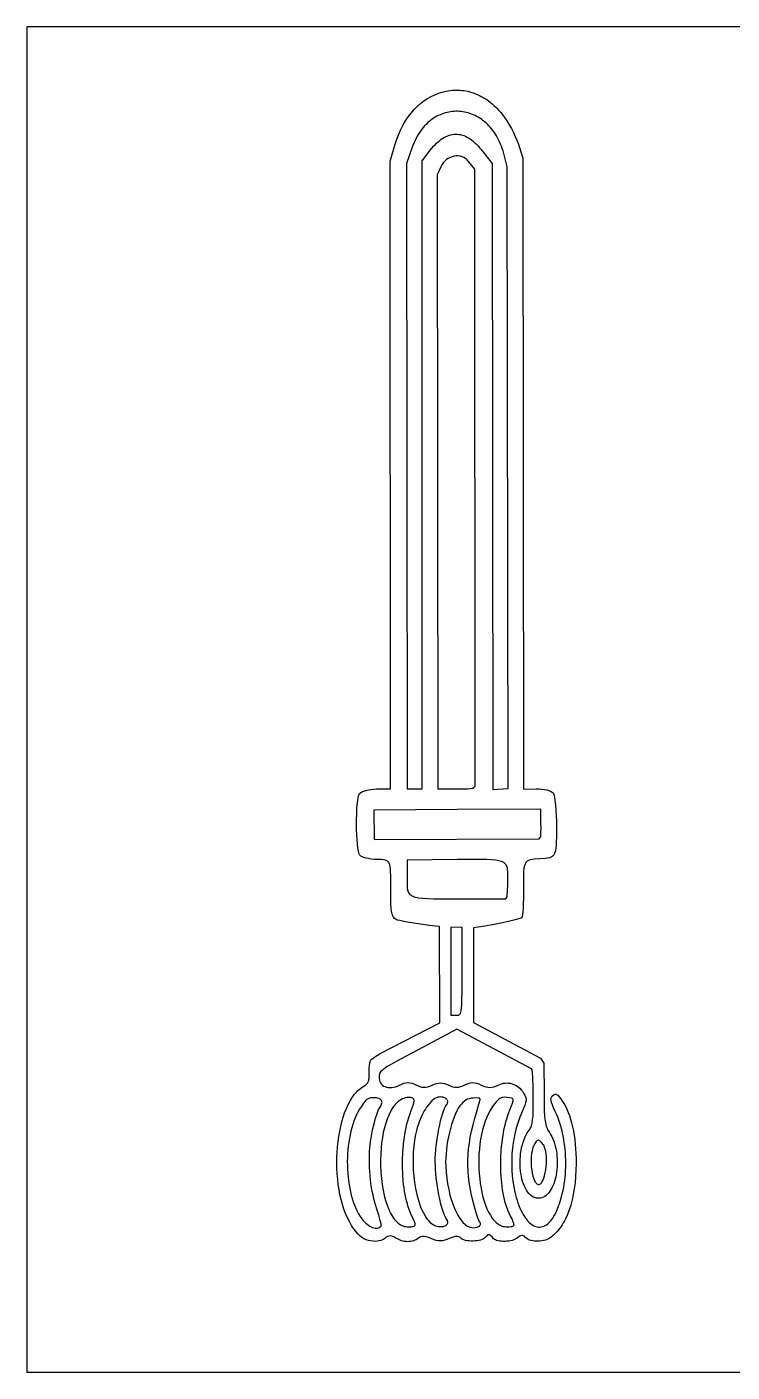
# Model space of a CAD drawing. Extents: x 1410 to 1906, y 1879 to 2014.
# Drawn here: x 1660.4 to 1731.2, y 1879.3 to 2014.3 of the extents above; entities that cross this region are included whole.
import ezdxf

# ---------------------------------------------------------------- set-up
doc = ezdxf.new("R2010")
doc.units = 0
doc.layers.add('6MM_ENGRAVE', color=245, linetype='CONTINUOUS')

msp = doc.modelspace()

# ---------------------------------------------------------------- linework, layer by layer
at = {"layer": '6MM_ENGRAVE'}
for points in [[(1660.43, 1879.25), (1906.39, 1879.25), (1906.39, 2014.25), (1660.43, 2014.25)], [(1701.84, 1923.97), (1701.41, 1924.01), (1700.83, 1924.08), (1699.49, 1924.27), (1698.83, 1924.38), (1698.26, 1924.47), (1697.83, 1924.56), (1697.59, 1924.62), (1697.49, 1924.66), (1697.4, 1924.72), (1697.32, 1924.78), (1697.25, 1924.86), (1697.19, 1924.95), (1697.13, 1925.06), (1697.09, 1925.2), (1697.05, 1925.35), (1697.02, 1925.54), (1696.99, 1925.75), (1696.96, 1926.27), (1696.94, 1926.94), (1696.94, 1927.77), (1696.94, 1928.73), (1696.93, 1929.12), (1696.92, 1929.45), (1696.9, 1929.73), (1696.87, 1929.97), (1696.83, 1930.16), (1696.77, 1930.31), (1696.74, 1930.38), (1696.7, 1930.43), (1696.65, 1930.48), (1696.61, 1930.52), (1696.55, 1930.56), (1696.49, 1930.59), (1696.36, 1930.64), (1696.2, 1930.67), (1696.01, 1930.68), (1695.54, 1930.7), (1695.26, 1930.71), (1694.97, 1930.74), (1694.71, 1930.78), (1694.46, 1930.83), (1694.24, 1930.9), (1694.06, 1930.97), (1693.92, 1931.04), (1693.87, 1931.08), (1693.83, 1931.12), (1693.79, 1931.19), (1693.75, 1931.28), (1693.72, 1931.39), (1693.69, 1931.52), (1693.63, 1931.85), (1693.59, 1932.24), (1693.55, 1932.69), (1693.53, 1933.18), (1693.51, 1933.69), (1693.5, 1934.22), (1693.51, 1934.75), (1693.52, 1935.26), (1693.54, 1935.75), (1693.58, 1936.2), (1693.62, 1936.59), (1693.67, 1936.92), (1693.7, 1937.05), (1693.73, 1937.16), (1693.77, 1937.25), (1693.81, 1937.32), (1693.85, 1937.36), (1693.9, 1937.4), (1694.04, 1937.48), (1694.23, 1937.56), (1694.44, 1937.62), (1694.69, 1937.68), (1694.96, 1937.72), (1695.23, 1937.75), (1695.52, 1937.77), (1696.9, 1937.8), (1696.87, 2000.78), (1697.37, 2002.48), (1697.54, 2003), (1697.73, 2003.5), (1697.94, 2003.97), (1698.17, 2004.42), (1698.42, 2004.84), (1698.69, 2005.23), (1698.98, 2005.6), (1699.28, 2005.95), (1699.59, 2006.26), (1699.92, 2006.55), (1700.26, 2006.82), (1700.62, 2007.05), (1700.98, 2007.26), (1701.35, 2007.44), (1701.72, 2007.59), (1702.11, 2007.71), (1702.5, 2007.81), (1702.89, 2007.87), (1703.09, 2007.89), (1703.28, 2007.91), (1703.48, 2007.91), (1703.68, 2007.91), (1703.88, 2007.9), (1704.08, 2007.88), (1704.27, 2007.86), (1704.47, 2007.83), (1704.67, 2007.79), (1704.86, 2007.74), (1705.06, 2007.68), (1705.25, 2007.62), (1705.45, 2007.55), (1705.64, 2007.47), (1705.83, 2007.38), (1706.02, 2007.28), (1706.21, 2007.18), (1706.39, 2007.07), (1706.57, 2006.95), (1706.76, 2006.82), (1706.93, 2006.68), (1707.11, 2006.53), (1707.28, 2006.38), (1707.45, 2006.22), (1707.62, 2006.05), (1707.79, 2005.87), (1707.95, 2005.68), (1708.11, 2005.49), (1708.34, 2005.17), (1708.58, 2004.81), (1708.81, 2004.43), (1709.04, 2004.04), (1709.25, 2003.64), (1709.43, 2003.26), (1709.59, 2002.9), (1709.71, 2002.57), (1710.19, 2001.08), (1710.25, 1937.75), (1711.56, 1937.78), (1711.83, 1937.78), (1712.09, 1937.76), (1712.35, 1937.73), (1712.58, 1937.68), (1712.8, 1937.61), (1712.98, 1937.54), (1713.12, 1937.46), (1713.17, 1937.42), (1713.22, 1937.37), (1713.25, 1937.31), (1713.29, 1937.22), (1713.32, 1937.1), (1713.35, 1936.96), (1713.41, 1936.6), (1713.46, 1936.16), (1713.5, 1935.66), (1713.53, 1935.1), (1713.55, 1934.51), (1713.56, 1933.89), (1713.55, 1932.89), (1713.54, 1932.49), (1713.52, 1932.14), (1713.5, 1931.85), (1713.46, 1931.6), (1713.41, 1931.4), (1713.38, 1931.31), (1713.34, 1931.23), (1713.3, 1931.16), (1713.25, 1931.1), (1713.2, 1931.05), (1713.14, 1931), (1713.08, 1930.96), (1713.01, 1930.92), (1712.85, 1930.87), (1712.66, 1930.83), (1712.44, 1930.8), (1711.89, 1930.76), (1711.34, 1930.72), (1711.12, 1930.69), (1710.93, 1930.65), (1710.77, 1930.6), (1710.7, 1930.57), (1710.64, 1930.53), (1710.58, 1930.49), (1710.53, 1930.44), (1710.49, 1930.38), (1710.45, 1930.31), (1710.41, 1930.24), (1710.38, 1930.16), (1710.33, 1929.98), (1710.29, 1929.75), (1710.27, 1929.48), (1710.26, 1929.16), (1710.25, 1928.78), (1710.25, 1927.87), (1710.25, 1926.77), (1710.23, 1926.27), (1710.21, 1925.83), (1710.19, 1925.45), (1710.15, 1925.15), (1710.12, 1924.94), (1710.1, 1924.88), (1710.08, 1924.84), (1710.02, 1924.81), (1709.88, 1924.76), (1709.42, 1924.64), (1708.75, 1924.48), (1707.98, 1924.31), (1707.16, 1924.15), (1706.38, 1924), (1705.71, 1923.89), (1705.45, 1923.86), (1705.24, 1923.84), (1705.25, 1914.35), (1711.95, 1910.76), (1712.31, 1910.27), (1712.32, 1907.17), (1712.33, 1906.24), (1712.34, 1905.5), (1712.37, 1904.92), (1712.39, 1904.67), (1712.42, 1904.46), (1712.45, 1904.27), (1712.48, 1904.1), (1712.53, 1903.94), (1712.58, 1903.8), (1712.63, 1903.67), (1712.7, 1903.54), (1712.85, 1903.29), (1712.98, 1903.09), (1713.09, 1902.88), (1713.2, 1902.66), (1713.29, 1902.42), (1713.37, 1902.18), (1713.44, 1901.94), (1713.5, 1901.68), (1713.55, 1901.43), (1713.59, 1901.16), (1713.61, 1900.9), (1713.63, 1900.64), (1713.64, 1900.37), (1713.64, 1900.11), (1713.63, 1899.84), (1713.61, 1899.58), (1713.57, 1899.33), (1713.54, 1899.08), (1713.49, 1898.83), (1713.43, 1898.6), (1713.36, 1898.37), (1713.29, 1898.15), (1713.2, 1897.95), (1713.11, 1897.75), (1713.01, 1897.57), (1712.9, 1897.4), (1712.79, 1897.25), (1712.67, 1897.11), (1712.53, 1896.99), (1712.4, 1896.89), (1712.25, 1896.81), (1712.1, 1896.75), (1711.94, 1896.72), (1711.75, 1896.7), (1711.57, 1896.71), (1711.4, 1896.76), (1711.24, 1896.82), (1711.09, 1896.92), (1710.94, 1897.03), (1710.8, 1897.17), (1710.67, 1897.33), (1710.55, 1897.51), (1710.44, 1897.7), (1710.34, 1897.92), (1710.25, 1898.14), (1710.17, 1898.38), (1710.1, 1898.63), (1710.04, 1898.9), (1709.99, 1899.17), (1709.95, 1899.45), (1709.93, 1899.73), (1709.91, 1900.02), (1709.91, 1900.32), (1709.92, 1900.61), (1709.94, 1900.91), (1709.97, 1901.2), (1710.01, 1901.49), (1710.07, 1901.78), (1710.14, 1902.07), (1710.22, 1902.34), (1710.32, 1902.61), (1710.43, 1902.87), (1710.56, 1903.12), (1710.69, 1903.35), (1710.85, 1903.57), (1710.91, 1903.66), (1710.96, 1903.75), (1711.01, 1903.85), (1711.05, 1903.97), (1711.09, 1904.09), (1711.12, 1904.23), (1711.17, 1904.56), (1711.21, 1904.97), (1711.23, 1905.47), (1711.24, 1906.08), (1711.23, 1906.81), (1711.21, 1907.86), (1711.19, 1908.73), (1711.15, 1909.34), (1711.14, 1909.52), (1711.12, 1909.59), (1711.05, 1909.69), (1703.57, 1913.68), (1699.67, 1911.61), (1698.47, 1910.97), (1697.54, 1910.46), (1696.85, 1910.07), (1696.59, 1909.91), (1696.37, 1909.76), (1696.19, 1909.63), (1696.06, 1909.52), (1695.95, 1909.41), (1695.87, 1909.31), (1695.82, 1909.21), (1695.79, 1909.12), (1695.77, 1909.02), (1695.76, 1908.91), (1695.77, 1908.73), (1695.79, 1908.56), (1695.84, 1908.41), (1695.91, 1908.27), (1696, 1908.15), (1696.11, 1908.05), (1696.23, 1907.96), (1696.36, 1907.9), (1696.51, 1907.85), (1696.67, 1907.81), (1696.84, 1907.8), (1697.03, 1907.81), (1697.21, 1907.84), (1697.41, 1907.89), (1697.61, 1907.96), (1697.81, 1908.05), (1698.04, 1908.16), (1698.26, 1908.24), (1698.46, 1908.28), (1698.66, 1908.3), (1698.85, 1908.29), (1699.05, 1908.25), (1699.25, 1908.17), (1699.46, 1908.07), (1699.67, 1907.97), (1699.87, 1907.9), (1700.06, 1907.86), (1700.26, 1907.84), (1700.45, 1907.85), (1700.65, 1907.89), (1700.86, 1907.96), (1701.08, 1908.06), (1701.3, 1908.15), (1701.51, 1908.22), (1701.72, 1908.26), (1701.92, 1908.27), (1702.12, 1908.25), (1702.33, 1908.21), (1702.54, 1908.15), (1702.75, 1908.05), (1702.97, 1907.96), (1703.18, 1907.89), (1703.38, 1907.85), (1703.58, 1907.84), (1703.77, 1907.86), (1703.96, 1907.9), (1704.17, 1907.97), (1704.37, 1908.07), (1704.59, 1908.18), (1704.79, 1908.25), (1704.98, 1908.29), (1705.18, 1908.31), (1705.37, 1908.29), (1705.57, 1908.24), (1705.79, 1908.17), (1706.02, 1908.06), (1706.25, 1907.95), (1706.46, 1907.88), (1706.67, 1907.83), (1706.87, 1907.81), (1707.06, 1907.83), (1707.27, 1907.87), (1707.48, 1907.94), (1707.7, 1908.05), (1707.88, 1908.13), (1708.06, 1908.19), (1708.24, 1908.24), (1708.42, 1908.26), (1708.6, 1908.27), (1708.78, 1908.26), (1708.95, 1908.24), (1709.12, 1908.19), (1709.29, 1908.13), (1709.45, 1908.06), (1709.61, 1907.96), (1709.76, 1907.85), (1709.9, 1907.73), (1710.03, 1907.59), (1710.16, 1907.43), (1710.27, 1907.26), (1710.39, 1907.06), (1710.47, 1906.88), (1710.49, 1906.79), (1710.51, 1906.7), (1710.52, 1906.61), (1710.51, 1906.52), (1710.5, 1906.41), (1710.47, 1906.3), (1710.39, 1906.04), (1710.26, 1905.72), (1710.09, 1905.32), (1709.89, 1904.84), (1709.71, 1904.35), (1709.55, 1903.84), (1709.42, 1903.32), (1709.31, 1902.8), (1709.21, 1902.26), (1709.15, 1901.72), (1709.1, 1901.17), (1709.07, 1900.62), (1709.07, 1900.06), (1709.09, 1899.51), (1709.13, 1898.96), (1709.2, 1898.41), (1709.29, 1897.86), (1709.4, 1897.32), (1709.53, 1896.79), (1709.61, 1896.5), (1709.7, 1896.23), (1709.8, 1895.96), (1709.9, 1895.72), (1710, 1895.49), (1710.11, 1895.27), (1710.22, 1895.06), (1710.34, 1894.87), (1710.46, 1894.7), (1710.58, 1894.54), (1710.7, 1894.4), (1710.83, 1894.27), (1710.96, 1894.15), (1711.09, 1894.06), (1711.23, 1893.97), (1711.36, 1893.91), (1711.5, 1893.86), (1711.63, 1893.82), (1711.77, 1893.8), (1711.9, 1893.8), (1712.04, 1893.82), (1712.17, 1893.85), (1712.31, 1893.9), (1712.44, 1893.96), (1712.57, 1894.04), (1712.7, 1894.14), (1712.83, 1894.26), (1712.95, 1894.39), (1713.07, 1894.54), (1713.19, 1894.71), (1713.31, 1894.89), (1713.42, 1895.1), (1713.55, 1895.37), (1713.67, 1895.64), (1713.78, 1895.93), (1713.89, 1896.22), (1713.98, 1896.52), (1714.07, 1896.83), (1714.15, 1897.15), (1714.22, 1897.47), (1714.29, 1897.8), (1714.34, 1898.13), (1714.39, 1898.47), (1714.43, 1898.81), (1714.46, 1899.15), (1714.48, 1899.49), (1714.49, 1899.84), (1714.5, 1900.19), (1714.49, 1900.54), (1714.48, 1900.89), (1714.46, 1901.24), (1714.43, 1901.58), (1714.4, 1901.93), (1714.35, 1902.27), (1714.3, 1902.61), (1714.24, 1902.95), (1714.17, 1903.28), (1714.09, 1903.6), (1714, 1903.92), (1713.91, 1904.24), (1713.8, 1904.54), (1713.69, 1904.84), (1713.57, 1905.14), (1713.44, 1905.42), (1713.28, 1905.78), (1713.15, 1906.07), (1713.07, 1906.31), (1713.02, 1906.5), (1713.01, 1906.58), (1713.01, 1906.65), (1713.02, 1906.72), (1713.04, 1906.78), (1713.06, 1906.84), (1713.1, 1906.89), (1713.19, 1907), (1713.29, 1907.09), (1713.34, 1907.12), (1713.39, 1907.14), (1713.43, 1907.15), (1713.48, 1907.15), (1713.53, 1907.14), (1713.58, 1907.12), (1713.63, 1907.08), (1713.69, 1907.03), (1713.82, 1906.89), (1713.97, 1906.7), (1714.15, 1906.44), (1714.31, 1906.2), (1714.47, 1905.93), (1714.61, 1905.63), (1714.74, 1905.32), (1714.86, 1904.99), (1714.98, 1904.63), (1715.08, 1904.26), (1715.17, 1903.87), (1715.26, 1903.46), (1715.33, 1903.04), (1715.39, 1902.59), (1715.44, 1902.14), (1715.48, 1901.67), (1715.51, 1901.19), (1715.53, 1900.69), (1715.53, 1900.18), (1715.52, 1899.52), (1715.48, 1898.87), (1715.43, 1898.25), (1715.35, 1897.65), (1715.25, 1897.08), (1715.13, 1896.53), (1715, 1896.01), (1714.84, 1895.52), (1714.66, 1895.06), (1714.47, 1894.62), (1714.36, 1894.42), (1714.25, 1894.22), (1714.14, 1894.03), (1714.02, 1893.85), (1713.9, 1893.68), (1713.77, 1893.52), (1713.64, 1893.36), (1713.5, 1893.22), (1713.36, 1893.08), (1713.22, 1892.95), (1713.07, 1892.84), (1712.92, 1892.73), (1712.77, 1892.64), (1712.61, 1892.57), (1712.45, 1892.5), (1712.27, 1892.45), (1712.09, 1892.41), (1711.91, 1892.39), (1711.72, 1892.38), (1711.54, 1892.38), (1711.36, 1892.39), (1711.19, 1892.41), (1711.03, 1892.45), (1710.87, 1892.49), (1710.73, 1892.55), (1710.61, 1892.62), (1710.5, 1892.71), (1710.42, 1892.8), (1710.35, 1892.88), (1710.27, 1892.93), (1710.19, 1892.95), (1710.1, 1892.96), (1710, 1892.93), (1709.89, 1892.89), (1709.78, 1892.82), (1709.66, 1892.72), (1709.55, 1892.65), (1709.42, 1892.58), (1709.28, 1892.52), (1709.12, 1892.47), (1708.95, 1892.43), (1708.77, 1892.4), (1708.58, 1892.38), (1708.4, 1892.37), (1708.21, 1892.37), (1708.04, 1892.38), (1707.87, 1892.4), (1707.71, 1892.42), (1707.56, 1892.46), (1707.44, 1892.51), (1707.33, 1892.57), (1707.25, 1892.64), (1707.1, 1892.81), (1706.98, 1892.93), (1706.87, 1893.01), (1706.83, 1893.03), (1706.79, 1893.04), (1706.74, 1893.04), (1706.7, 1893.04), (1706.66, 1893.02), (1706.62, 1892.99), (1706.54, 1892.9), (1706.44, 1892.78), (1706.35, 1892.7), (1706.24, 1892.62), (1706.11, 1892.56), (1705.95, 1892.5), (1705.77, 1892.46), (1705.59, 1892.43), (1705.39, 1892.41), (1705.2, 1892.4), (1705, 1892.4), (1704.8, 1892.41), (1704.62, 1892.43), (1704.44, 1892.47), (1704.28, 1892.52), (1704.15, 1892.57), (1704.03, 1892.64), (1703.99, 1892.68), (1703.95, 1892.73), (1703.92, 1892.76), (1703.87, 1892.8), (1703.78, 1892.84), (1703.66, 1892.87), (1703.52, 1892.87), (1703.37, 1892.85), (1703.19, 1892.8), (1703.01, 1892.74), (1702.8, 1892.65), (1702.57, 1892.55), (1702.35, 1892.48), (1702.14, 1892.44), (1701.93, 1892.42), (1701.72, 1892.43), (1701.5, 1892.47), (1701.28, 1892.54), (1701.05, 1892.64), (1700.84, 1892.73), (1700.64, 1892.8), (1700.46, 1892.84), (1700.29, 1892.86), (1700.13, 1892.85), (1699.98, 1892.83), (1699.85, 1892.78), (1699.73, 1892.7), (1699.61, 1892.62), (1699.49, 1892.54), (1699.35, 1892.48), (1699.22, 1892.43), (1699.08, 1892.39), (1698.93, 1892.36), (1698.78, 1892.35), (1698.64, 1892.34), (1698.48, 1892.35), (1698.33, 1892.36), (1698.18, 1892.39), (1698.03, 1892.43), (1697.89, 1892.48), (1697.74, 1892.55), (1697.6, 1892.62), (1697.46, 1892.7), (1697.3, 1892.8), (1697.15, 1892.87), (1697.01, 1892.91), (1696.88, 1892.93), (1696.75, 1892.91), (1696.62, 1892.86), (1696.49, 1892.78), (1696.36, 1892.68), (1696.24, 1892.59), (1696.1, 1892.51), (1695.93, 1892.45), (1695.75, 1892.41), (1695.56, 1892.38), (1695.36, 1892.37), (1695.16, 1892.38), (1694.95, 1892.41), (1694.69, 1892.46), (1694.46, 1892.53), (1694.35, 1892.58), (1694.25, 1892.63), (1694.15, 1892.68), (1694.05, 1892.75), (1693.86, 1892.9), (1693.67, 1893.1), (1693.46, 1893.34), (1693.23, 1893.64), (1693.11, 1893.81), (1692.99, 1893.98), (1692.78, 1894.35), (1692.58, 1894.75), (1692.39, 1895.17), (1692.23, 1895.61), (1692.08, 1896.08), (1691.95, 1896.56), (1691.84, 1897.06), (1691.75, 1897.57), (1691.67, 1898.09), (1691.61, 1898.62), (1691.57, 1899.15), (1691.54, 1899.69), (1691.53, 1900.24), (1691.54, 1900.78), (1691.56, 1901.32), (1691.6, 1901.85), (1691.65, 1902.38), (1691.72, 1902.9), (1691.81, 1903.41), (1691.91, 1903.9), (1692.03, 1904.38), (1692.16, 1904.84), (1692.31, 1905.28), (1692.48, 1905.7), (1692.66, 1906.1), (1692.85, 1906.46), (1693.06, 1906.8), (1693.17, 1906.96), (1693.28, 1907.11), (1693.4, 1907.25), (1693.52, 1907.38), (1693.64, 1907.5), (1693.77, 1907.61), (1693.9, 1907.72), (1694.04, 1907.81), (1694.28, 1907.97), (1694.46, 1908.1), (1694.53, 1908.17), (1694.59, 1908.24), (1694.64, 1908.31), (1694.68, 1908.38), (1694.71, 1908.46), (1694.73, 1908.55), (1694.76, 1908.77), (1694.77, 1909.05), (1694.78, 1909.42), (1694.78, 1909.76), (1694.79, 1910.03), (1694.82, 1910.24), (1694.84, 1910.33), (1694.87, 1910.41), (1694.9, 1910.49), (1694.94, 1910.55), (1694.98, 1910.61), (1695.03, 1910.67), (1695.16, 1910.77), (1695.33, 1910.88), (1695.88, 1911.22), (1701.85, 1914.31)], [(1708.27, 2001.56), (1708.2, 2001.8), (1708.12, 2002.04), (1708.04, 2002.27), (1707.95, 2002.49), (1707.86, 2002.71), (1707.76, 2002.92), (1707.66, 2003.12), (1707.55, 2003.32), (1707.43, 2003.5), (1707.31, 2003.68), (1707.19, 2003.86), (1707.06, 2004.02), (1706.92, 2004.18), (1706.78, 2004.33), (1706.64, 2004.48), (1706.5, 2004.61), (1706.35, 2004.74), (1706.19, 2004.86), (1706.04, 2004.98), (1705.88, 2005.08), (1705.72, 2005.18), (1705.55, 2005.27), (1705.39, 2005.36), (1705.22, 2005.43), (1705.05, 2005.5), (1704.88, 2005.56), (1704.7, 2005.62), (1704.53, 2005.66), (1704.35, 2005.7), (1704.18, 2005.73), (1704, 2005.76), (1703.82, 2005.77), (1703.64, 2005.78), (1703.47, 2005.78), (1703.29, 2005.77), (1703.11, 2005.76), (1702.93, 2005.74), (1702.76, 2005.71), (1702.58, 2005.67), (1702.41, 2005.62), (1702.23, 2005.57), (1702.06, 2005.51), (1701.89, 2005.44), (1701.72, 2005.36), (1701.56, 2005.28), (1701.39, 2005.19), (1701.23, 2005.09), (1701.08, 2004.98), (1700.92, 2004.86), (1700.77, 2004.74), (1700.62, 2004.61), (1700.48, 2004.47), (1700.33, 2004.32), (1700.2, 2004.17), (1700.06, 2004), (1699.94, 2003.83), (1699.81, 2003.65), (1699.69, 2003.47), (1699.58, 2003.27), (1699.47, 2003.07), (1699.37, 2002.86), (1699.27, 2002.64), (1699.18, 2002.41), (1699.09, 2002.18), (1698.52, 2000.53), (1698.57, 1937.79), (1700.1, 1937.79), (1700.08, 2000.82), (1700.91, 2001.9), (1701.07, 2002.09), (1701.22, 2002.27), (1701.38, 2002.43), (1701.53, 2002.59), (1701.69, 2002.73), (1701.85, 2002.86), (1702.01, 2002.98), (1702.17, 2003.09), (1702.33, 2003.18), (1702.49, 2003.26), (1702.65, 2003.33), (1702.81, 2003.39), (1702.97, 2003.43), (1703.13, 2003.46), (1703.3, 2003.48), (1703.46, 2003.49), (1703.62, 2003.49), (1703.78, 2003.47), (1703.94, 2003.44), (1704.1, 2003.4), (1704.26, 2003.35), (1704.43, 2003.28), (1704.59, 2003.2), (1704.75, 2003.11), (1704.91, 2003.01), (1705.06, 2002.89), (1705.22, 2002.77), (1705.38, 2002.63), (1705.54, 2002.47), (1705.69, 2002.31), (1705.85, 2002.13), (1706.01, 2001.94), (1707.11, 2000.55), (1707.17, 1937.72), (1708.71, 1937.82), (1708.62, 2000.2)], [(1704.75, 2000.74), (1704.68, 2000.82), (1704.61, 2000.9), (1704.53, 2000.97), (1704.45, 2001.03), (1704.27, 2001.14), (1704.09, 2001.22), (1703.89, 2001.27), (1703.69, 2001.3), (1703.49, 2001.3), (1703.29, 2001.27), (1703.09, 2001.22), (1702.89, 2001.15), (1702.71, 2001.05), (1702.53, 2000.93), (1702.36, 2000.78), (1702.21, 2000.62), (1702.08, 2000.43), (1701.97, 2000.22), (1701.6, 1999.42), (1701.65, 1937.8), (1703.4, 1937.77), (1704.09, 1937.78), (1704.68, 1937.8), (1704.91, 1937.82), (1705.09, 1937.85), (1705.22, 1937.87), (1705.26, 1937.89), (1705.28, 1937.91), (1705.4, 1938.06), (1705.36, 1999.97)], [(1703.61, 1935.71), (1695.23, 1935.66), (1695.28, 1932.69), (1711.84, 1932.76), (1711.94, 1932.89), (1711.96, 1932.94), (1711.98, 1933.05), (1712.01, 1933.38), (1712.02, 1933.85), (1712.01, 1934.39), (1711.98, 1935.76)], [(1703.64, 1930.68), (1698.59, 1930.64), (1698.57, 1928.7), (1698.57, 1928.36), (1698.57, 1928.06), (1698.59, 1927.8), (1698.61, 1927.68), (1698.63, 1927.57), (1698.67, 1927.48), (1698.71, 1927.39), (1698.76, 1927.3), (1698.81, 1927.23), (1698.89, 1927.16), (1698.97, 1927.1), (1699.06, 1927.04), (1699.17, 1927), (1699.29, 1926.95), (1699.43, 1926.92), (1699.59, 1926.88), (1699.76, 1926.86), (1700.16, 1926.81), (1700.64, 1926.78), (1701.21, 1926.76), (1701.88, 1926.75), (1703.52, 1926.75), (1708.48, 1926.75), (1708.59, 1926.9), (1708.61, 1926.97), (1708.63, 1927.11), (1708.66, 1927.55), (1708.69, 1928.17), (1708.69, 1928.89), (1708.69, 1929.21), (1708.68, 1929.49), (1708.66, 1929.74), (1708.64, 1929.85), (1708.61, 1929.95), (1708.58, 1930.04), (1708.53, 1930.13), (1708.48, 1930.2), (1708.42, 1930.27), (1708.35, 1930.34), (1708.27, 1930.39), (1708.17, 1930.44), (1708.06, 1930.49), (1707.93, 1930.53), (1707.79, 1930.56), (1707.45, 1930.62), (1707.05, 1930.65), (1706.56, 1930.68), (1705.98, 1930.69), (1705.31, 1930.69)], [(1702.97, 1923.92), (1702.98, 1921.04), (1702.98, 1915.07), (1703.55, 1915.07), (1703.65, 1915.07), (1703.73, 1915.08), (1703.81, 1915.11), (1703.84, 1915.13), (1703.87, 1915.16), (1703.93, 1915.25), (1703.97, 1915.38), (1704.01, 1915.56), (1704.04, 1915.8), (1704.07, 1916.12), (1704.08, 1916.51), (1704.1, 1917.56), (1704.11, 1920.97), (1704.11, 1923.88)], [(1693.8, 1905.63), (1693.64, 1905.35), (1693.5, 1905.06), (1693.36, 1904.76), (1693.24, 1904.44), (1693.12, 1904.11), (1693.02, 1903.77), (1692.93, 1903.42), (1692.85, 1903.06), (1692.78, 1902.69), (1692.72, 1902.32), (1692.67, 1901.94), (1692.63, 1901.56), (1692.6, 1901.17), (1692.58, 1900.78), (1692.57, 1900.39), (1692.58, 1900), (1692.59, 1899.61), (1692.62, 1899.22), (1692.65, 1898.84), (1692.7, 1898.46), (1692.75, 1898.08), (1692.82, 1897.71), (1692.89, 1897.35), (1692.98, 1897), (1693.07, 1896.66), (1693.18, 1896.33), (1693.3, 1896.01), (1693.43, 1895.7), (1693.56, 1895.41), (1693.71, 1895.14), (1693.87, 1894.88), (1694.04, 1894.64), (1694.16, 1894.48), (1694.29, 1894.34), (1694.42, 1894.21), (1694.56, 1894.09), (1694.69, 1893.99), (1694.83, 1893.9), (1694.97, 1893.83), (1695.1, 1893.77), (1695.24, 1893.72), (1695.36, 1893.7), (1695.48, 1893.69), (1695.6, 1893.69), (1695.7, 1893.72), (1695.8, 1893.76), (1695.89, 1893.82), (1695.96, 1893.9), (1695.97, 1893.93), (1695.97, 1893.97), (1695.97, 1894.09), (1695.94, 1894.26), (1695.89, 1894.47), (1695.74, 1894.99), (1695.55, 1895.6), (1695.44, 1895.93), (1695.33, 1896.28), (1695.24, 1896.64), (1695.16, 1897.01), (1695.08, 1897.39), (1695.01, 1897.78), (1694.95, 1898.18), (1694.9, 1898.58), (1694.86, 1898.99), (1694.83, 1899.39), (1694.8, 1899.8), (1694.79, 1900.2), (1694.79, 1900.61), (1694.79, 1901), (1694.81, 1901.4), (1694.84, 1901.78), (1694.9, 1902.36), (1695, 1902.97), (1695.12, 1903.58), (1695.26, 1904.18), (1695.41, 1904.72), (1695.56, 1905.2), (1695.64, 1905.41), (1695.72, 1905.59), (1695.79, 1905.73), (1695.86, 1905.85), (1695.93, 1905.95), (1695.99, 1906.05), (1696.02, 1906.14), (1696.05, 1906.23), (1696.06, 1906.31), (1696.05, 1906.39), (1696.03, 1906.46), (1696, 1906.52), (1695.95, 1906.58), (1695.89, 1906.63), (1695.81, 1906.67), (1695.73, 1906.71), (1695.63, 1906.74), (1695.51, 1906.76), (1695.38, 1906.77), (1695.25, 1906.78), (1695.01, 1906.77), (1694.91, 1906.76), (1694.82, 1906.74), (1694.74, 1906.72), (1694.66, 1906.69), (1694.58, 1906.65), (1694.51, 1906.59), (1694.43, 1906.53), (1694.36, 1906.45), (1694.2, 1906.25), (1694.02, 1905.98)], [(1697.96, 1906.59), (1697.84, 1906.52), (1697.73, 1906.44), (1697.61, 1906.34), (1697.5, 1906.24), (1697.39, 1906.12), (1697.29, 1905.99), (1697.19, 1905.86), (1697.09, 1905.71), (1696.99, 1905.55), (1696.9, 1905.39), (1696.73, 1905.03), (1696.57, 1904.64), (1696.43, 1904.22), (1696.3, 1903.77), (1696.19, 1903.29), (1696.1, 1902.78), (1696.02, 1902.26), (1695.97, 1901.71), (1695.93, 1901.15), (1695.91, 1900.57), (1695.92, 1899.97), (1695.95, 1899.32), (1696, 1898.69), (1696.07, 1898.09), (1696.16, 1897.52), (1696.28, 1896.98), (1696.41, 1896.48), (1696.56, 1896.02), (1696.64, 1895.8), (1696.73, 1895.59), (1696.82, 1895.39), (1696.91, 1895.21), (1697.01, 1895.03), (1697.11, 1894.87), (1697.21, 1894.71), (1697.32, 1894.57), (1697.43, 1894.44), (1697.55, 1894.32), (1697.67, 1894.21), (1697.79, 1894.12), (1697.91, 1894.04), (1698.04, 1893.97), (1698.17, 1893.92), (1698.3, 1893.87), (1698.44, 1893.85), (1698.58, 1893.83), (1698.88, 1893.83), (1699, 1893.83), (1699.11, 1893.85), (1699.2, 1893.87), (1699.27, 1893.89), (1699.32, 1893.93), (1699.36, 1893.98), (1699.38, 1894.03), (1699.38, 1894.1), (1699.37, 1894.18), (1699.35, 1894.28), (1699.25, 1894.51), (1699.11, 1894.81), (1699, 1895.05), (1698.89, 1895.3), (1698.79, 1895.56), (1698.69, 1895.84), (1698.61, 1896.13), (1698.53, 1896.43), (1698.45, 1896.74), (1698.39, 1897.06), (1698.33, 1897.39), (1698.28, 1897.73), (1698.23, 1898.07), (1698.19, 1898.42), (1698.14, 1899.13), (1698.11, 1899.86), (1698.12, 1900.59), (1698.15, 1901.33), (1698.21, 1902.06), (1698.25, 1902.42), (1698.3, 1902.78), (1698.35, 1903.13), (1698.42, 1903.47), (1698.49, 1903.81), (1698.56, 1904.15), (1698.65, 1904.47), (1698.74, 1904.79), (1698.84, 1905.09), (1698.95, 1905.39), (1699.08, 1905.76), (1699.18, 1906.05), (1699.25, 1906.28), (1699.27, 1906.45), (1699.27, 1906.52), (1699.26, 1906.58), (1699.24, 1906.63), (1699.21, 1906.67), (1699.18, 1906.71), (1699.13, 1906.74), (1699.02, 1906.79), (1698.92, 1906.82), (1698.81, 1906.82), (1698.68, 1906.82), (1698.54, 1906.8), (1698.39, 1906.76), (1698.25, 1906.72), (1698.1, 1906.66)], [(1700.53, 1905.83), (1700.41, 1905.65), (1700.29, 1905.47), (1700.18, 1905.27), (1700.08, 1905.06), (1699.98, 1904.84), (1699.88, 1904.61), (1699.79, 1904.37), (1699.71, 1904.13), (1699.63, 1903.88), (1699.56, 1903.62), (1699.43, 1903.08), (1699.33, 1902.52), (1699.25, 1901.94), (1699.2, 1901.35), (1699.17, 1900.74), (1699.17, 1900.13), (1699.19, 1899.51), (1699.24, 1898.9), (1699.32, 1898.29), (1699.43, 1897.68), (1699.49, 1897.38), (1699.56, 1897.09), (1699.66, 1896.72), (1699.76, 1896.37), (1699.86, 1896.05), (1699.97, 1895.75), (1700.09, 1895.47), (1700.21, 1895.22), (1700.34, 1894.99), (1700.47, 1894.78), (1700.6, 1894.59), (1700.74, 1894.42), (1700.89, 1894.28), (1701.04, 1894.15), (1701.2, 1894.05), (1701.36, 1893.97), (1701.53, 1893.91), (1701.7, 1893.87), (1701.84, 1893.86), (1701.97, 1893.85), (1702.1, 1893.86), (1702.21, 1893.87), (1702.31, 1893.9), (1702.4, 1893.94), (1702.47, 1893.98), (1702.54, 1894.03), (1702.59, 1894.09), (1702.63, 1894.15), (1702.65, 1894.23), (1702.65, 1894.3), (1702.64, 1894.39), (1702.62, 1894.47), (1702.57, 1894.56), (1702.51, 1894.66), (1702.42, 1894.81), (1702.32, 1895.01), (1702.22, 1895.27), (1702.12, 1895.56), (1702.03, 1895.88), (1701.94, 1896.24), (1701.85, 1896.63), (1701.77, 1897.03), (1701.69, 1897.45), (1701.62, 1897.88), (1701.56, 1898.31), (1701.5, 1898.74), (1701.46, 1899.17), (1701.43, 1899.59), (1701.41, 1899.99), (1701.4, 1900.37), (1701.4, 1900.75), (1701.42, 1901.14), (1701.46, 1901.55), (1701.5, 1901.97), (1701.55, 1902.4), (1701.61, 1902.83), (1701.68, 1903.25), (1701.76, 1903.67), (1701.85, 1904.07), (1701.93, 1904.46), (1702.03, 1904.81), (1702.12, 1905.14), (1702.22, 1905.44), (1702.32, 1905.69), (1702.42, 1905.9), (1702.52, 1906.06), (1702.58, 1906.14), (1702.62, 1906.22), (1702.64, 1906.3), (1702.65, 1906.38), (1702.65, 1906.45), (1702.63, 1906.52), (1702.6, 1906.58), (1702.56, 1906.64), (1702.5, 1906.69), (1702.43, 1906.74), (1702.36, 1906.78), (1702.27, 1906.81), (1702.17, 1906.84), (1702.06, 1906.85), (1701.95, 1906.86), (1701.82, 1906.85), (1701.67, 1906.83), (1701.52, 1906.78), (1701.37, 1906.71), (1701.22, 1906.6), (1701.06, 1906.46), (1700.9, 1906.29), (1700.72, 1906.08)], [(1703.86, 1905.96), (1703.71, 1905.73), (1703.57, 1905.47), (1703.42, 1905.17), (1703.29, 1904.84), (1703.16, 1904.48), (1703.04, 1904.1), (1702.92, 1903.71), (1702.82, 1903.29), (1702.72, 1902.87), (1702.64, 1902.44), (1702.57, 1902), (1702.52, 1901.57), (1702.48, 1901.15), (1702.45, 1900.73), (1702.44, 1900.33), (1702.45, 1899.95), (1702.49, 1899.33), (1702.55, 1898.72), (1702.64, 1898.13), (1702.75, 1897.57), (1702.88, 1897.02), (1703.03, 1896.51), (1703.19, 1896.03), (1703.37, 1895.59), (1703.57, 1895.19), (1703.67, 1895), (1703.77, 1894.82), (1703.88, 1894.66), (1703.99, 1894.51), (1704.1, 1894.37), (1704.21, 1894.24), (1704.33, 1894.13), (1704.45, 1894.03), (1704.57, 1893.94), (1704.69, 1893.87), (1704.81, 1893.82), (1704.93, 1893.78), (1705.05, 1893.75), (1705.18, 1893.74), (1705.41, 1893.76), (1705.6, 1893.79), (1705.68, 1893.82), (1705.75, 1893.85), (1705.81, 1893.88), (1705.86, 1893.92), (1705.89, 1893.97), (1705.92, 1894.02), (1705.94, 1894.07), (1705.94, 1894.12), (1705.93, 1894.18), (1705.91, 1894.25), (1705.88, 1894.31), (1705.83, 1894.38), (1705.79, 1894.47), (1705.72, 1894.63), (1705.55, 1895.14), (1705.35, 1895.83), (1705.15, 1896.61), (1705.01, 1897.19), (1704.9, 1897.76), (1704.81, 1898.32), (1704.74, 1898.87), (1704.7, 1899.42), (1704.68, 1899.97), (1704.68, 1900.52), (1704.7, 1901.08), (1704.75, 1901.65), (1704.83, 1902.23), (1704.92, 1902.83), (1705.05, 1903.44), (1705.19, 1904.07), (1705.36, 1904.73), (1705.56, 1905.42), (1705.78, 1906.13), (1705.85, 1906.35), (1705.89, 1906.51), (1705.9, 1906.58), (1705.9, 1906.63), (1705.89, 1906.67), (1705.87, 1906.7), (1705.83, 1906.73), (1705.79, 1906.74), (1705.66, 1906.76), (1705.21, 1906.75), (1705, 1906.73), (1704.81, 1906.69), (1704.64, 1906.63), (1704.47, 1906.55), (1704.32, 1906.44), (1704.17, 1906.31), (1704.02, 1906.15)], [(1707.16, 1905.91), (1707.05, 1905.75), (1706.94, 1905.58), (1706.74, 1905.22), (1706.56, 1904.83), (1706.4, 1904.43), (1706.26, 1904), (1706.14, 1903.55), (1706.04, 1903.09), (1705.95, 1902.62), (1705.88, 1902.13), (1705.83, 1901.64), (1705.79, 1901.14), (1705.77, 1900.64), (1705.77, 1900.14), (1705.79, 1899.64), (1705.82, 1899.14), (1705.86, 1898.65), (1705.92, 1898.17), (1706, 1897.71), (1706.09, 1897.26), (1706.19, 1896.82), (1706.31, 1896.4), (1706.45, 1896.01), (1706.59, 1895.64), (1706.75, 1895.3), (1706.93, 1894.99), (1707.11, 1894.71), (1707.21, 1894.58), (1707.31, 1894.46), (1707.42, 1894.35), (1707.52, 1894.25), (1707.63, 1894.16), (1707.74, 1894.09), (1707.86, 1894.02), (1707.98, 1893.96), (1708.1, 1893.91), (1708.23, 1893.88), (1708.35, 1893.85), (1708.48, 1893.84), (1708.77, 1893.84), (1709.01, 1893.86), (1709.12, 1893.88), (1709.2, 1893.9), (1709.26, 1893.92), (1709.3, 1893.95), (1709.31, 1894), (1709.3, 1894.07), (1709.27, 1894.18), (1709.23, 1894.31), (1709.11, 1894.62), (1708.93, 1894.97), (1708.82, 1895.2), (1708.71, 1895.44), (1708.61, 1895.7), (1708.52, 1895.98), (1708.43, 1896.26), (1708.36, 1896.56), (1708.28, 1896.88), (1708.22, 1897.2), (1708.16, 1897.53), (1708.12, 1897.87), (1708.07, 1898.21), (1708.04, 1898.57), (1708.01, 1898.93), (1707.99, 1899.29), (1707.98, 1900.03), (1707.99, 1900.78), (1708.03, 1901.52), (1708.06, 1901.9), (1708.1, 1902.26), (1708.14, 1902.63), (1708.2, 1902.99), (1708.26, 1903.34), (1708.33, 1903.69), (1708.4, 1904.03), (1708.48, 1904.36), (1708.57, 1904.68), (1708.67, 1905), (1708.78, 1905.3), (1708.89, 1905.58), (1709.04, 1905.97), (1709.15, 1906.25), (1709.19, 1906.37), (1709.21, 1906.46), (1709.22, 1906.54), (1709.21, 1906.6), (1709.19, 1906.66), (1709.15, 1906.7), (1709.1, 1906.73), (1709.04, 1906.75), (1708.86, 1906.79), (1708.61, 1906.81), (1708.38, 1906.83), (1708.19, 1906.82), (1708.11, 1906.8), (1708.02, 1906.78), (1707.94, 1906.75), (1707.87, 1906.71), (1707.79, 1906.65), (1707.71, 1906.59), (1707.55, 1906.42), (1707.37, 1906.2)], [(1711.29, 1901.99), (1711.24, 1901.87), (1711.19, 1901.75), (1711.12, 1901.48), (1711.06, 1901.18), (1711.03, 1900.86), (1711.01, 1900.53), (1711.02, 1900.19), (1711.04, 1899.85), (1711.08, 1899.52), (1711.13, 1899.21), (1711.2, 1898.92), (1711.28, 1898.66), (1711.37, 1898.44), (1711.42, 1898.35), (1711.48, 1898.27), (1711.53, 1898.2), (1711.59, 1898.15), (1711.65, 1898.11), (1711.71, 1898.09), (1711.78, 1898.08), (1711.84, 1898.09), (1711.91, 1898.12), (1711.97, 1898.16), (1712.03, 1898.22), (1712.09, 1898.29), (1712.14, 1898.38), (1712.2, 1898.47), (1712.29, 1898.7), (1712.37, 1898.95), (1712.44, 1899.24), (1712.49, 1899.55), (1712.53, 1899.87), (1712.56, 1900.2), (1712.56, 1900.52), (1712.55, 1900.84), (1712.53, 1901.15), (1712.48, 1901.43), (1712.41, 1901.69), (1712.37, 1901.81), (1712.33, 1901.91), (1712.28, 1902.01), (1712.22, 1902.09), (1712.07, 1902.29), (1711.94, 1902.42), (1711.88, 1902.47), (1711.82, 1902.5), (1711.77, 1902.52), (1711.72, 1902.52), (1711.67, 1902.51), (1711.62, 1902.48), (1711.57, 1902.44), (1711.52, 1902.38), (1711.41, 1902.21)]]:
    msp.add_lwpolyline(points, close=True, dxfattribs=at)

doc.saveas('drawing.dxf')
